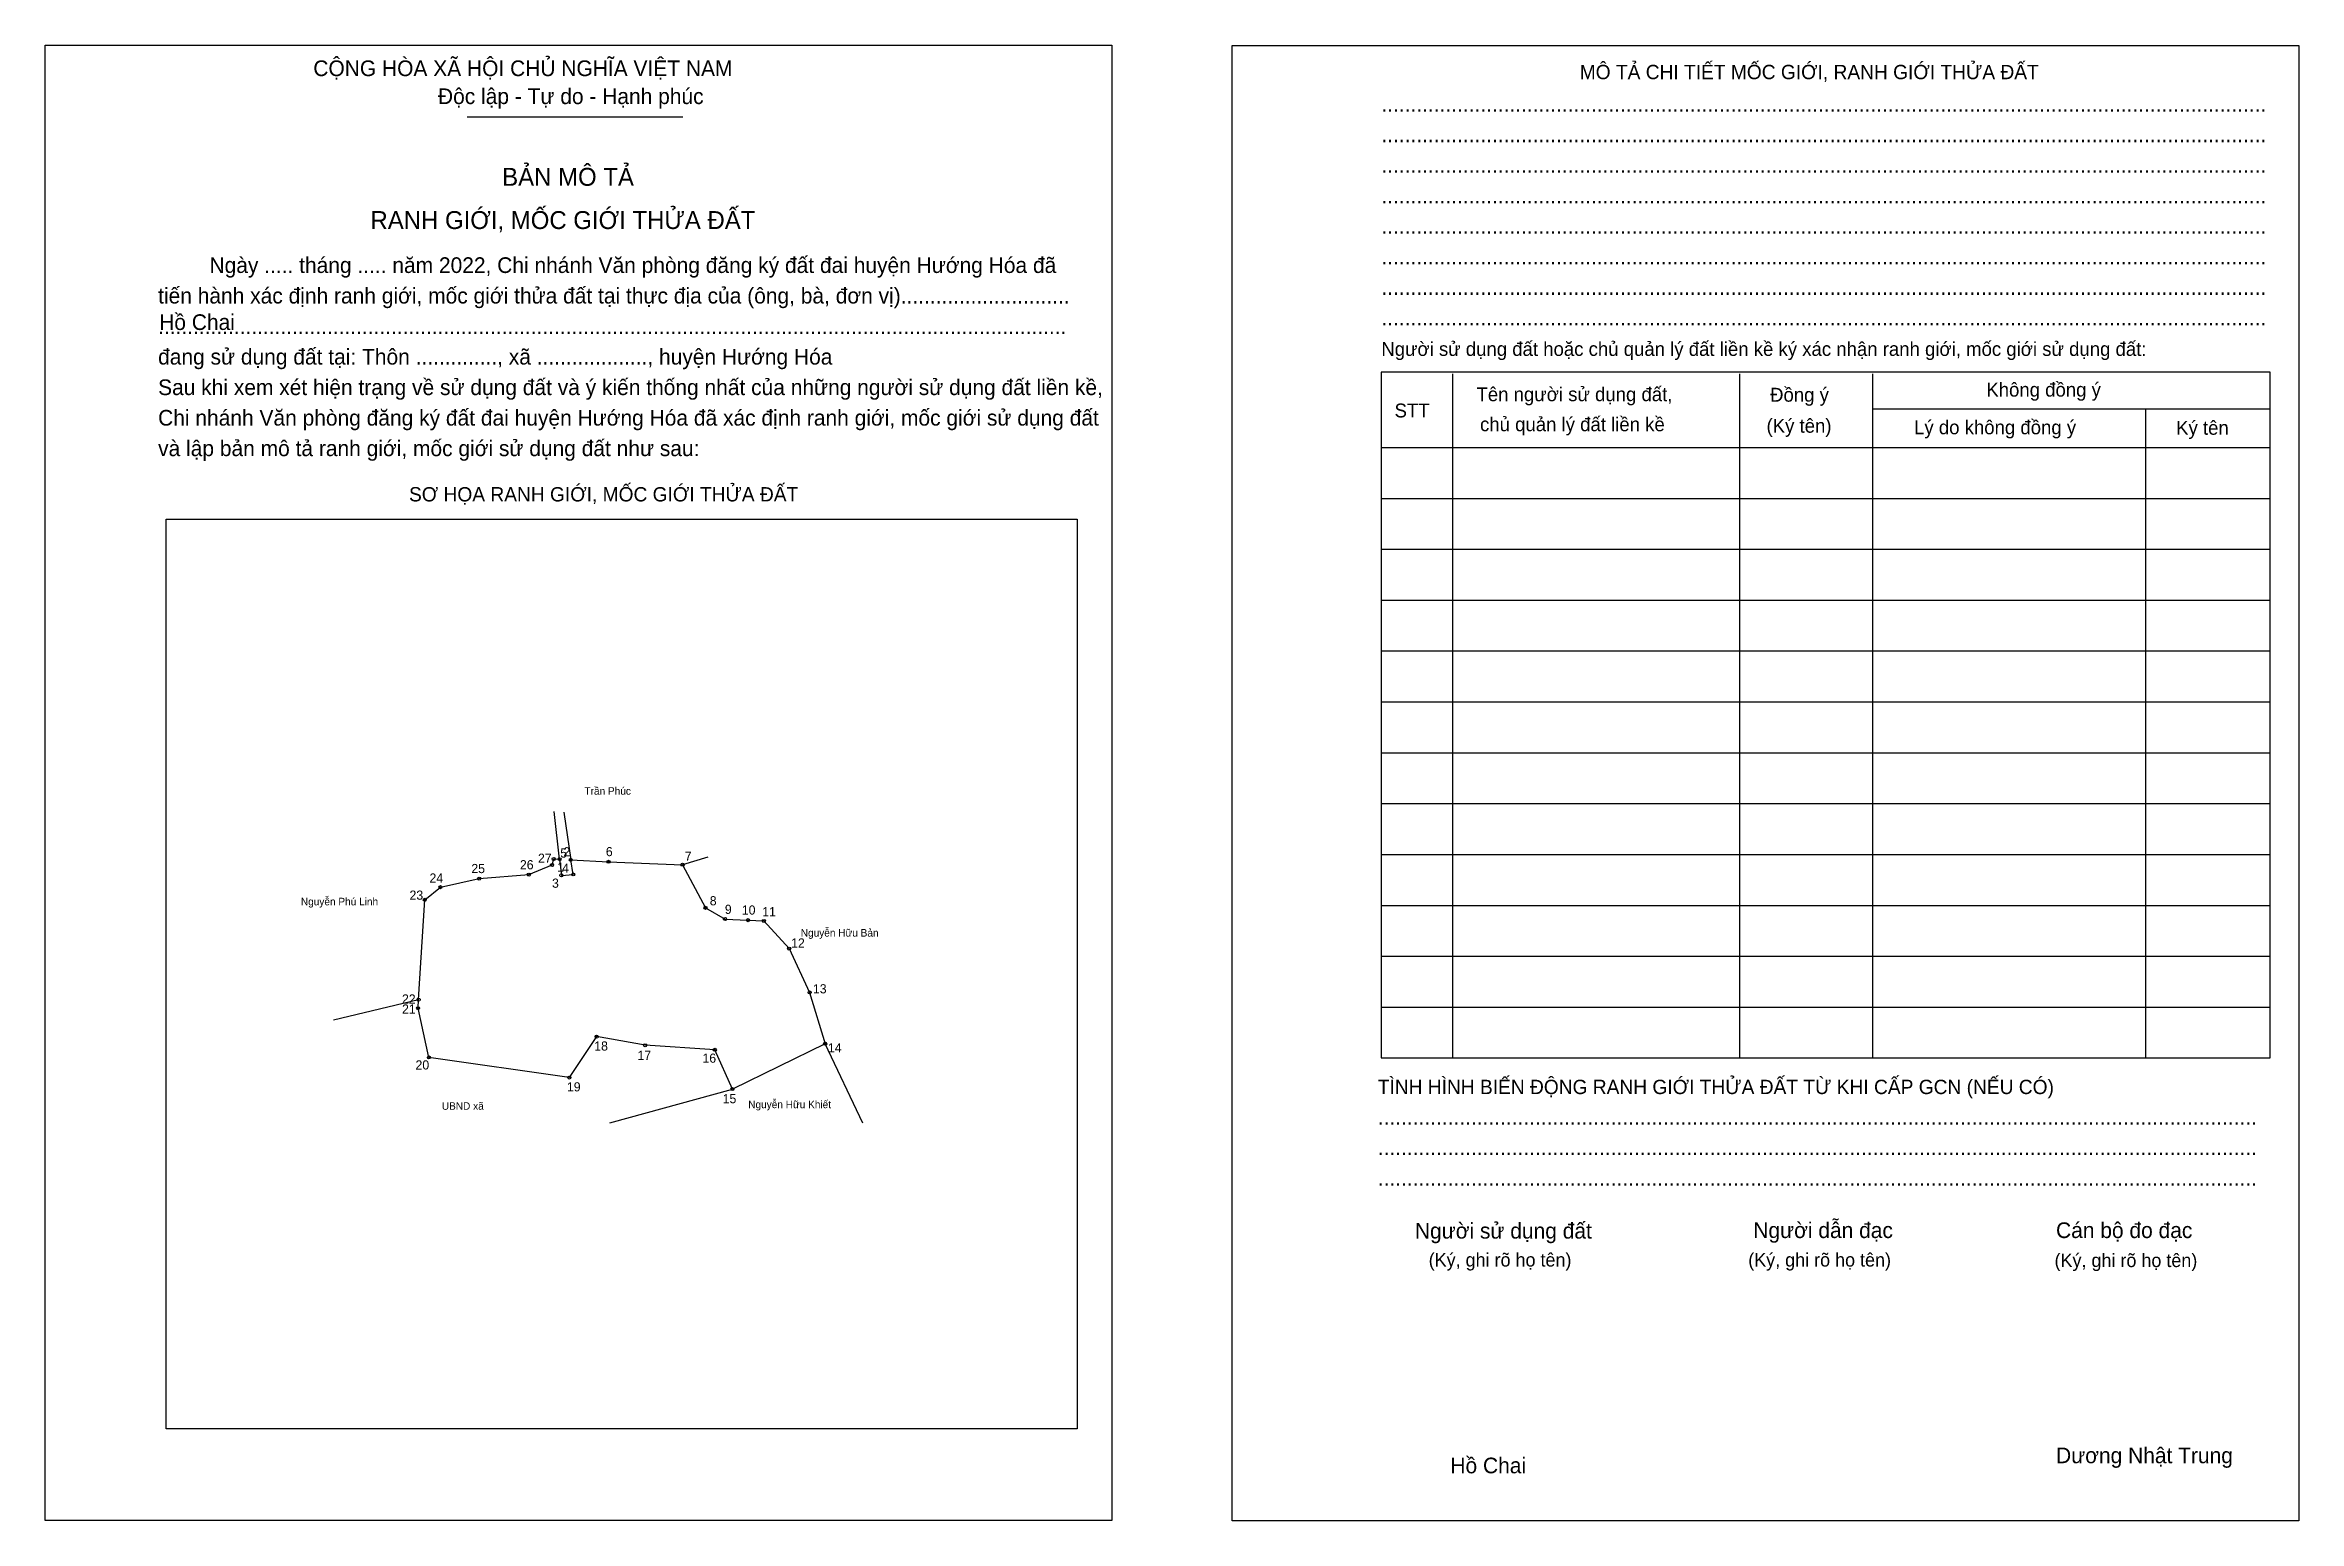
# Model space of a CAD drawing. Extents: x 548582 to 549301, y 1837151 to 1837621.
import ezdxf

# ---------------------------------------------------------------- set-up
doc = ezdxf.new("R2010")
doc.units = 0
for name, color, linetype in [('Level 1', 7, 'Continuous'), ('Level 10', 7, 'Continuous'), ('Level 11', 7, 'Continuous'), ('Level 12', 7, 'Continuous'), ('Level 2', 7, 'Continuous'), ('Level 25', 7, 'Continuous'), ('Level 55', 7, 'Continuous'), ('Level 6', 7, 'Continuous'), ('Level 9', 7, 'Continuous')]:
    doc.layers.add(name, color=color, linetype=linetype)

msp = doc.modelspace()

# ---------------------------------------------------------------- linework, layer by layer
at = {"layer": 'Level 1'}
for p, q in [((548582.45, 1837621.28), (548582.45, 1837621.28)), ((548960.96, 1837621.12), (548960.96, 1837621.12)), ((548717.07, 1837598.4), (548785.87, 1837598.4)), ((549031.29, 1837516.46), (549031.29, 1837298.22)), ((549122.81, 1837516.46), (549122.81, 1837298.22)), ((549165.16, 1837516.46), (549165.16, 1837298.22)), ((549165.16, 1837505.26), (549292.05, 1837505.26)), ((549252.29, 1837505.26), (549252.29, 1837298.22)), ((549008.57, 1837492.93), (549292.05, 1837492.93)), ((549008.57, 1837476.71), (549292.05, 1837476.71)), ((548621.09, 1837470.05), (548621.09, 1837470.05)), ((549008.57, 1837460.48), (549292.05, 1837460.48)), ((549008.57, 1837444.25), (549292.05, 1837444.25)), ((549008.57, 1837428.03), (549292.05, 1837428.03)), ((549008.57, 1837411.8), (549292.05, 1837411.8)), ((549008.57, 1837395.57), (549292.05, 1837395.57)), ((549008.57, 1837379.35), (549292.05, 1837379.35)), ((549008.57, 1837363.12), (549292.05, 1837363.12)), ((549008.57, 1837346.9), (549292.05, 1837346.9)), ((549008.57, 1837330.67), (549292.05, 1837330.67)), ((549008.57, 1837314.44), (549292.05, 1837314.44)), ((548911.54, 1837179.93), (548911.54, 1837179.93)), ((548922.67, 1837150.72), (548922.67, 1837150.72)), ((549301.18, 1837150.56), (549301.18, 1837150.56))]:
    msp.add_line(p, q, dxfattribs=at)
for points in [[(549292.05, 1837516.95), (549008.57, 1837516.95), (549008.57, 1837298.22), (549292.05, 1837298.22)], [(548621.09, 1837470.05), (548911.54, 1837470.05), (548911.54, 1837179.93), (548621.09, 1837179.93)]]:
    msp.add_lwpolyline(points, close=True, dxfattribs=at)
at = {"layer": 'Level 10'}
for p, q in [((548746.51, 1837361.6), (548744.78, 1837376.79)), ((548747.92, 1837376.67), (548750.1, 1837361.42)), ((548793.76, 1837362.22), (548785.72, 1837359.85)), ((548674.41, 1837310.38), (548701.58, 1837316.83)), ((548843.24, 1837277.4), (548831.22, 1837302.76)), ((548762.59, 1837277.56), (548801.65, 1837288.28))]:
    msp.add_line(p, q, dxfattribs=at)
msp.add_lwpolyline([(548747.09, 1837356.47), (548750.87, 1837356.75), (548750.1, 1837361.42), (548762.13, 1837360.8), (548785.72, 1837359.85), (548793.05, 1837346.1), (548799.3, 1837342.52), (548806.58, 1837342.17), (548811.66, 1837341.93), (548819.74, 1837333.09), (548826.27, 1837319.12), (548831.22, 1837302.76), (548801.65, 1837288.28), (548796.03, 1837300.83), (548773.81, 1837302.27), (548758.35, 1837305.02), (548749.62, 1837291.97), (548704.88, 1837298.38), (548701.41, 1837314.08), (548701.58, 1837316.83), (548703.54, 1837348.66), (548708.54, 1837352.7), (548720.89, 1837355.43), (548736.72, 1837356.7), (548744.13, 1837359.78), (548744.66, 1837361.7), (548746.51, 1837361.6)], close=True, dxfattribs=at)
at = {"layer": 'Level 11'}
for centre in [(548744.13, 1837359.78), (548744.66, 1837361.7), (548746.51, 1837361.6), (548750.1, 1837361.42), (548762.13, 1837360.8), (548785.72, 1837359.85), (548708.54, 1837352.7), (548720.89, 1837355.43), (548736.72, 1837356.7), (548747.09, 1837356.47), (548747.09, 1837356.47), (548750.87, 1837356.75), (548703.54, 1837348.66), (548793.05, 1837346.1), (548799.3, 1837342.52), (548806.58, 1837342.17), (548811.66, 1837341.93), (548819.74, 1837333.09), (548701.41, 1837314.08), (548701.58, 1837316.83), (548826.27, 1837319.12), (548758.35, 1837305.02), (548773.81, 1837302.27), (548796.03, 1837300.83), (548831.22, 1837302.76), (548704.88, 1837298.38), (548749.62, 1837291.97), (548801.65, 1837288.28)]:
    msp.add_circle(centre, 0.487, dxfattribs=at)
at = {"layer": 'Level 2'}
for points in [[(548582.46, 1837621.28), (548922.67, 1837621.28), (548922.67, 1837150.72), (548582.46, 1837150.72)], [(548960.97, 1837621.12), (549301.18, 1837621.12), (549301.18, 1837150.56), (548960.97, 1837150.56)]]:
    msp.add_lwpolyline(points, close=True, dxfattribs=at)
at = {"layer": 'Level 25'}
for p, q in [((548750.1, 1837361.42), (548762.13, 1837360.8)), ((548747.09, 1837356.47), (548750.87, 1837356.75)), ((548799.3, 1837342.52), (548806.58, 1837342.17)), ((548758.35, 1837305.02), (548749.62, 1837291.97)), ((548801.65, 1837288.28), (548796.03, 1837300.83)), ((548749.62, 1837291.97), (548704.88, 1837298.38))]:
    msp.add_line(p, q, dxfattribs=at)

# ---------------------------------------------------------------- texts
at = {"layer": 'Level 1'}
for s, height, p in [('CỘNG HÒA XÃ HỘI CHỦ NGHĨA VIỆT NAM', 4.9974, (548667.99, 1837611.38)), ('MÔ TẢ CHI TIẾT MỐC GIỚI, RANH GIỚI THỬA ĐẤT', 4.569, (549071.84, 1837610.4)), ('Độc lập - Tự do - Hạnh phúc', 4.9974, (548707.74, 1837602.46)), ('........................................................................................................................................................', 4.9974, (549008.57, 1837600.02)), ('........................................................................................................................................................', 4.9974, (549008.57, 1837590.29)), ('BẢN MÔ TẢ', 5.712, (548728.22, 1837576.4)), ('........................................................................................................................................................', 4.9974, (549008.57, 1837580.55)), ('RANH GIỚI, MỐC GIỚI THỬA ĐẤT', 5.7119, (548686.22, 1837562.61)), ('........................................................................................................................................................', 4.9974, (549008.57, 1837570.82)), ('........................................................................................................................................................', 4.9974, (549008.57, 1837561.08)), ('Ngày ..... tháng ..... năm 2022, Chi nhánh Văn phòng đăng ký đất đai huyện Hướng Hóa đã', 4.9974, (548634.88, 1837548.59)), ('........................................................................................................................................................', 4.9974, (549008.57, 1837551.35)), ('tiến hành xác định ranh giới, mốc giới thửa đất tại thực địa của (ông, bà, đơn vị).............................', 4.9974, (548618.5, 1837538.85)), ('........................................................................................................................................................', 4.9974, (549008.57, 1837541.61)), ('........................................................................................................................................................', 4.9974, (549008.57, 1837531.87)), ('đang sử dụng đất tại: Thôn .............., xã ..................., huyện Hướng Hóa', 4.9974, (548618.5, 1837519.38)), ('............................................................................................................................................................', 4.9974, (548618.5, 1837529.12)), ('Người sử dụng đất hoặc chủ quản lý đất liền kề ký xác nhận ranh giới, mốc giới sử dụng đất:', 4.4267, (549008.57, 1837522.14)), ('Sau khi xem xét hiện trạng về sử dụng đất và ý kiến thống nhất của những người sử dụng đất liền kề,', 4.9974, (548618.5, 1837509.64)), ('Tên người sử dụng đất,', 4.4267, (549038.92, 1837507.7)), ('Đồng ý', 4.427, (549132.54, 1837507.54)), ('Không đồng ý', 4.4267, (549201.5, 1837509.16)), ('Chi nhánh Văn phòng đăng ký đất đai huyện Hướng Hóa đã xác định ranh giới, mốc giới sử dụng đất', 4.9974, (548618.5, 1837499.91)), ('STT', 4.427, (549012.79, 1837502.51)), ('chủ quản lý đất liền kề', 4.4267, (549040.05, 1837498.12)), ('(Ký tên)', 4.427, (549131.41, 1837497.64)), ('Lý do không đồng ý', 4.4267, (549178.46, 1837497.15)), ('Ký tên', 4.427, (549262.03, 1837496.99)), ('và lập bản mô tả ranh giới, mốc giới sử dụng đất như sau:', 4.9974, (548618.5, 1837490.17)), ('SƠ HỌA RANH GIỚI, MỐC GIỚI THỬA ĐẤT', 4.569, (548698.51, 1837475.72)), ('TÌNH HÌNH BIẾN ĐỘNG RANH GIỚI THỬA ĐẤT TỪ KHI CẤP GCN (NẾU CÓ)', 4.569, (549007.44, 1837286.7)), ('.......................................................................................................................................................', 4.9974, (549007.44, 1837276.96)), ('.......................................................................................................................................................', 4.9974, (549007.44, 1837267.22)), ('.......................................................................................................................................................', 4.9974, (549007.44, 1837257.49)), ('Người sử dụng đất', 4.9974, (549019.28, 1837240.61)), ('Người dẫn đạc', 4.9974, (549127.19, 1837240.78)), ('Cán bộ đo đạc', 4.9974, (549223.73, 1837240.78)), ('(Ký, ghi rõ họ tên)', 4.2837, (549023.67, 1837231.69)), ('(Ký, ghi rõ họ tên)', 4.2837, (549125.57, 1837231.69)), ('(Ký, ghi rõ họ tên)', 4.2837, (549223.25, 1837231.53)), ('Dương Nhật Trung', 4.9974, (549223.73, 1837168.97))]:
    msp.add_text(s, height=height, dxfattribs=at).set_placement(p)
at = {"layer": 'Level 12'}
for s, p in [('Trần Phúc', (548754.47, 1837382.18)), ('Nguyễn Phú Linh', (548664.03, 1837346.91)), ('Nguyễn Hữu Bản', (548823.44, 1837336.93)), ('UBND xã', (548708.97, 1837281.7)), ('Nguyễn Hữu Khiết', (548806.68, 1837282.2))]:
    msp.add_text(s, height=2.4, dxfattribs=at).set_placement(p)
at = {"layer": 'Level 55'}
for s, p in [('27', (548743.9, 1837359.78)), ('1', (548744.57, 1837361.7)), ('2', (548746.4, 1837361.6)), ('5', (548749.99, 1837361.42)), ('6', (548762.02, 1837360.8)), ('7', (548785.61, 1837359.85)), ('24', (548708.31, 1837352.7)), ('25', (548720.67, 1837355.43)), ('26', (548736.49, 1837356.7)), ('3', (548746.99, 1837356.47)), ('4', (548750.76, 1837356.75)), ('23', (548703.32, 1837348.66)), ('8', (548792.94, 1837346.1)), ('9', (548799.19, 1837342.52)), ('10', (548806.35, 1837342.17)), ('11', (548811.45, 1837341.93)), ('12', (548819.51, 1837333.09)), ('21', (548701.2, 1837314.08)), ('22', (548701.35, 1837316.83)), ('13', (548826.05, 1837319.12)), ('18', (548758.12, 1837305.02)), ('17', (548773.58, 1837302.27)), ('16', (548795.8, 1837300.83)), ('14', (548830.99, 1837302.76)), ('20', (548704.65, 1837298.38)), ('19', (548749.39, 1837291.97)), ('15', (548801.43, 1837288.28))]:
    msp.add_text(s, height=0.325, dxfattribs=at).set_placement(p)
at = {"layer": 'Level 6'}
for p in [(548618.84, 1837530.41), (549030.59, 1837165.75)]:
    msp.add_text('Hồ Chai', height=4.998, dxfattribs=at).set_placement(p)
at = {"layer": 'Level 9'}
for s, height, p in [('5', 2.92, (548746.74, 1837362.12)), ('2', 2.92, (548747.74, 1837362.51)), ('6', 2.92, (548761.28, 1837362.58)), ('25', 2.921, (548718.39, 1837357.18)), ('26', 2.921, (548733.88, 1837358.39)), ('27', 2.921, (548739.64, 1837360.47)), ('1', 2.92, (548745.74, 1837357.61)), ('4', 2.92, (548747.32, 1837357.3)), ('7', 2.92, (548786.46, 1837361.14)), ('23', 2.921, (548698.68, 1837348.69)), ('24', 2.921, (548705.05, 1837354.16)), ('3', 2.92, (548744.12, 1837352.51)), ('8', 2.92, (548794.42, 1837346.9)), ('9', 2.92, (548799.22, 1837344.17)), ('10', 2.921, (548804.65, 1837343.95)), ('11', 2.921, (548811.15, 1837343.41)), ('12', 2.921, (548820.37, 1837333.43)), ('13', 2.921, (548827.32, 1837318.82)), ('22', 2.921, (548696.27, 1837315.57)), ('21', 2.921, (548696.28, 1837312.37)), ('18', 2.921, (548757.59, 1837300.57)), ('17', 2.921, (548771.36, 1837297.59)), ('14', 2.921, (548832.11, 1837300)), ('20', 2.921, (548700.59, 1837294.54)), ('16', 2.921, (548792.1, 1837296.7)), ('19', 2.921, (548748.88, 1837287.55)), ('15', 2.921, (548798.53, 1837283.77))]:
    msp.add_text(s, height=height, dxfattribs=at).set_placement(p)

doc.saveas('drawing.dxf')
